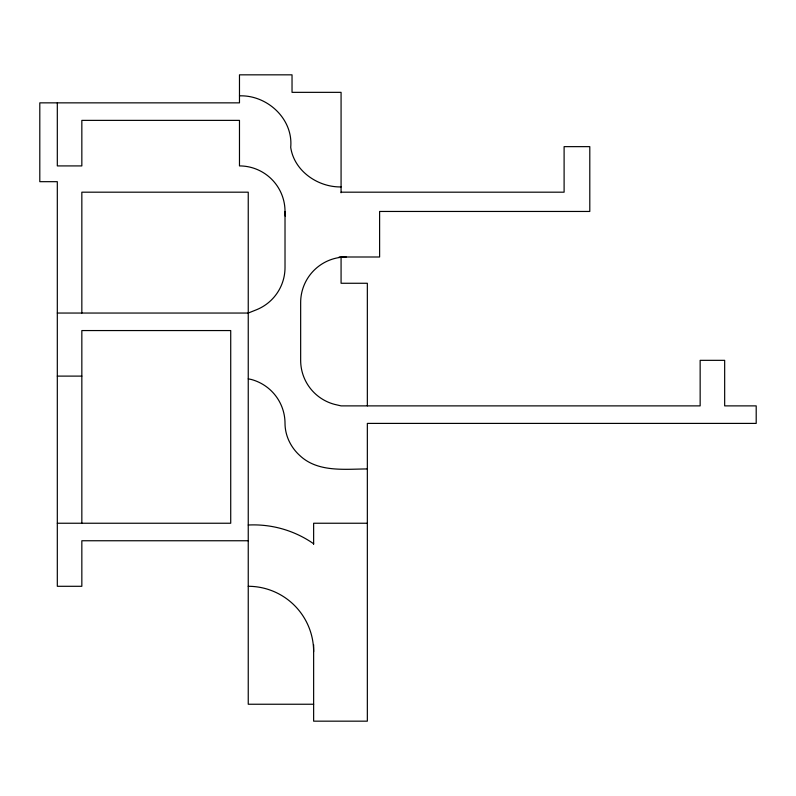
<?xml version="1.0" encoding="UTF-8"?>
<svg xmlns="http://www.w3.org/2000/svg" width="796" height="796" viewBox="0 0 796 796"><rect width="100%" height="100%" fill="white"/><g stroke="black" fill="none" stroke-linecap="round" stroke-linejoin="round"><path stroke-width="1.19" d="M341.076 192.184L564.105 192.184L564.105 146.643L589.796 146.643L589.796 211.457L379.612 211.457L379.612 256.999L339.146 256.999M57.312 313.047L248.243 313.047L256.909 309.584A45.541 45.541 0 0 0 285.018 267.506L285.018 211.457A45.541 45.541 0 0 0 239.477 165.916L239.477 120.375L81.839 120.375L81.839 165.916L57.312 165.916L57.312 102.853M57.312 376.11L81.839 376.11M367.344 468.944C344.787 469.033 318.002 472.595 299.903 455.62C290.839 447.491 285.058 435.701 285.018 423.452A45.541 45.541 0 0 0 251.267 379.463L248.243 378.856M57.312 523.241L230.721 523.241L230.721 330.559L81.839 330.559L81.839 523.241M367.344 523.241L313.634 523.241L313.634 544.315M248.243 540.753L81.839 540.753L81.839 586.294L57.312 586.294L57.312 181.677L39.8 181.677L39.8 102.853L239.477 102.853L239.477 74.834L292.032 74.834L292.032 92.346L341.076 92.346L341.076 192.771M313.634 704.241L248.243 704.241L248.243 192.184L81.839 192.184L81.839 313.047M239.477 95.848C267.138 94.853 293.386 118.843 290.709 147.34C294.142 171.07 317.942 187.349 341.076 186.931M367.344 405.88L367.344 283.267L341.076 283.267L341.076 257.237M313.634 644.76L313.634 721.166L367.344 721.166L367.344 423.402L756.2 423.402L756.2 405.88L724.668 405.88L724.668 360.339L700.152 360.339L700.152 405.88L341.076 405.88L334.42 404.328A45.541 45.541 0 0 1 300.659 360.339L300.659 302.54A45.541 45.541 0 0 1 346.2 256.999M248.243 525.022A104.963 104.963 0 0 1 313.634 543.758M248.243 586.294A65.391 65.391 0 0 1 313.634 651.685M285.276 216.214A45.541 45.541 0 0 1 285.018 211.457"/></g></svg>
